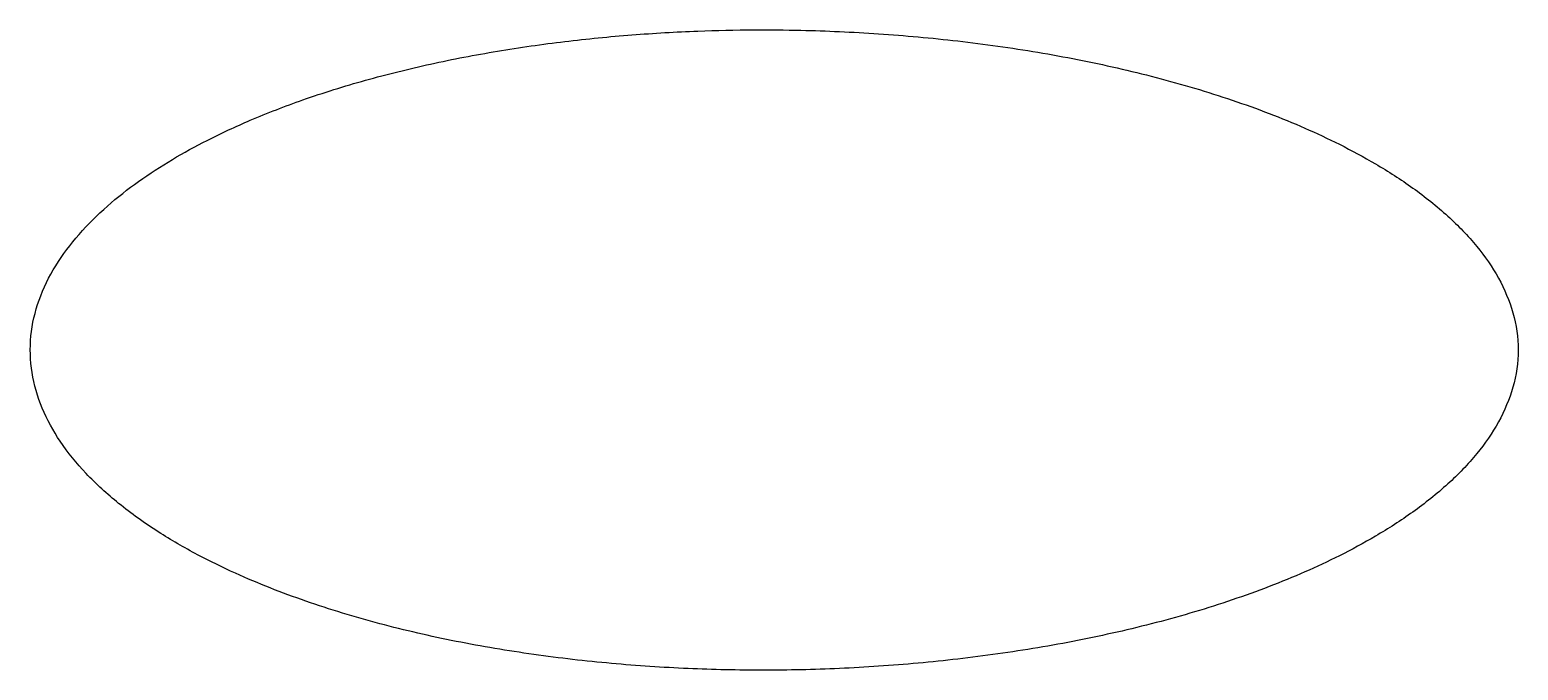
# Model space of a CAD drawing. Header units: inches. Extents: x 11.5 to 15, y 8.81 to 10.31.
import ezdxf

# ---------------------------------------------------------------- set-up
doc = ezdxf.new("R2010")
doc.units = ezdxf.units.IN
doc.header["$MEASUREMENT"] = 0
doc.layers.add('SHELL', color=40, linetype='Continuous')

msp = doc.modelspace()

# ---------------------------------------------------------------- linework, layer by layer
at = {"layer": 'SHELL'}
msp.add_open_spline([(14.9977, 9.5611), (14.998, 9.6205), (14.9709, 9.7076), (14.9011, 9.8079), (14.8326, 9.8784), (14.752, 9.9424), (14.666, 9.9975), (14.5809, 10.0435), (14.4974, 10.0826), (14.4134, 10.1169), (14.3269, 10.148), (14.2385, 10.176), (14.1483, 10.2011), (14.0567, 10.2234), (13.9641, 10.2431), (13.8708, 10.2601), (13.7771, 10.2745), (13.6834, 10.2865), (13.59, 10.2961), (13.4973, 10.3035), (13.4056, 10.3086), (13.3081, 10.3119), (13.1974, 10.3128), (13.0651, 10.31), (12.9169, 10.3014), (12.7599, 10.286), (12.6022, 10.2635), (12.446, 10.2336), (12.2934, 10.1958), (12.1521, 10.1517), (12.0282, 10.104), (11.9263, 10.0568), (11.8387, 10.0089), (11.7599, 9.958), (11.6859, 9.8999), (11.6193, 9.8345), (11.5638, 9.7608), (11.5239, 9.6804), (11.5041, 9.5945), (11.5066, 9.5073), (11.5315, 9.423), (11.5756, 9.3431), (11.6368, 9.2682), (11.7149, 9.1974), (11.8034, 9.1344), (11.8959, 9.0809), (11.984, 9.0379), (12.0691, 9.0021), (12.1529, 8.9712), (12.2387, 8.9433), (12.3263, 8.9185), (12.4153, 8.8964), (12.5054, 8.8771), (12.5962, 8.8605), (12.6875, 8.8464), (12.7787, 8.8347), (12.8697, 8.8254), (12.9601, 8.8183), (13.0494, 8.8134), (13.138, 8.8105), (13.2262, 8.8095), (13.3153, 8.8105), (13.4056, 8.8135), (13.4973, 8.8187), (13.59, 8.826), (13.6834, 8.8356), (13.7771, 8.8476), (13.8708, 8.8621), (13.9641, 8.8791), (14.0567, 8.8987), (14.1483, 8.921), (14.2385, 8.9461), (14.3269, 8.9742), (14.4134, 9.0052), (14.4974, 9.0396), (14.5809, 9.0786), (14.666, 9.1246), (14.752, 9.1798), (14.8326, 9.2437), (14.9011, 9.3143), (14.9709, 9.4145), (14.998, 9.5017), (14.9977, 9.5611)], degree=3, knots=[0, 0, 0, 0, 0.021613, 0.032646, 0.044719, 0.057654, 0.070419, 0.082229, 0.093214, 0.10434, 0.115601, 0.126983, 0.138467, 0.15003, 0.161646, 0.173286, 0.18492, 0.196514, 0.208036, 0.219452, 0.230725, 0.241821, 0.255312, 0.271465, 0.290484, 0.3099, 0.329492, 0.349051, 0.368381, 0.387303, 0.403465, 0.417151, 0.428593, 0.440175, 0.45163, 0.463156, 0.474395, 0.485406, 0.495952, 0.506486, 0.517128, 0.527979, 0.539826, 0.552586, 0.566628, 0.579694, 0.591853, 0.602678, 0.613631, 0.624702, 0.635873, 0.647122, 0.658426, 0.669757, 0.681084, 0.692377, 0.703601, 0.714724, 0.72571, 0.736525, 0.747305, 0.758179, 0.769275, 0.780548, 0.791964, 0.803486, 0.81508, 0.826714, 0.838354, 0.84997, 0.861533, 0.873017, 0.884399, 0.89566, 0.906786, 0.917771, 0.929581, 0.942346, 0.955281, 0.967354, 0.978387, 1, 1, 1, 1], dxfattribs=at)

doc.saveas('drawing.dxf')
